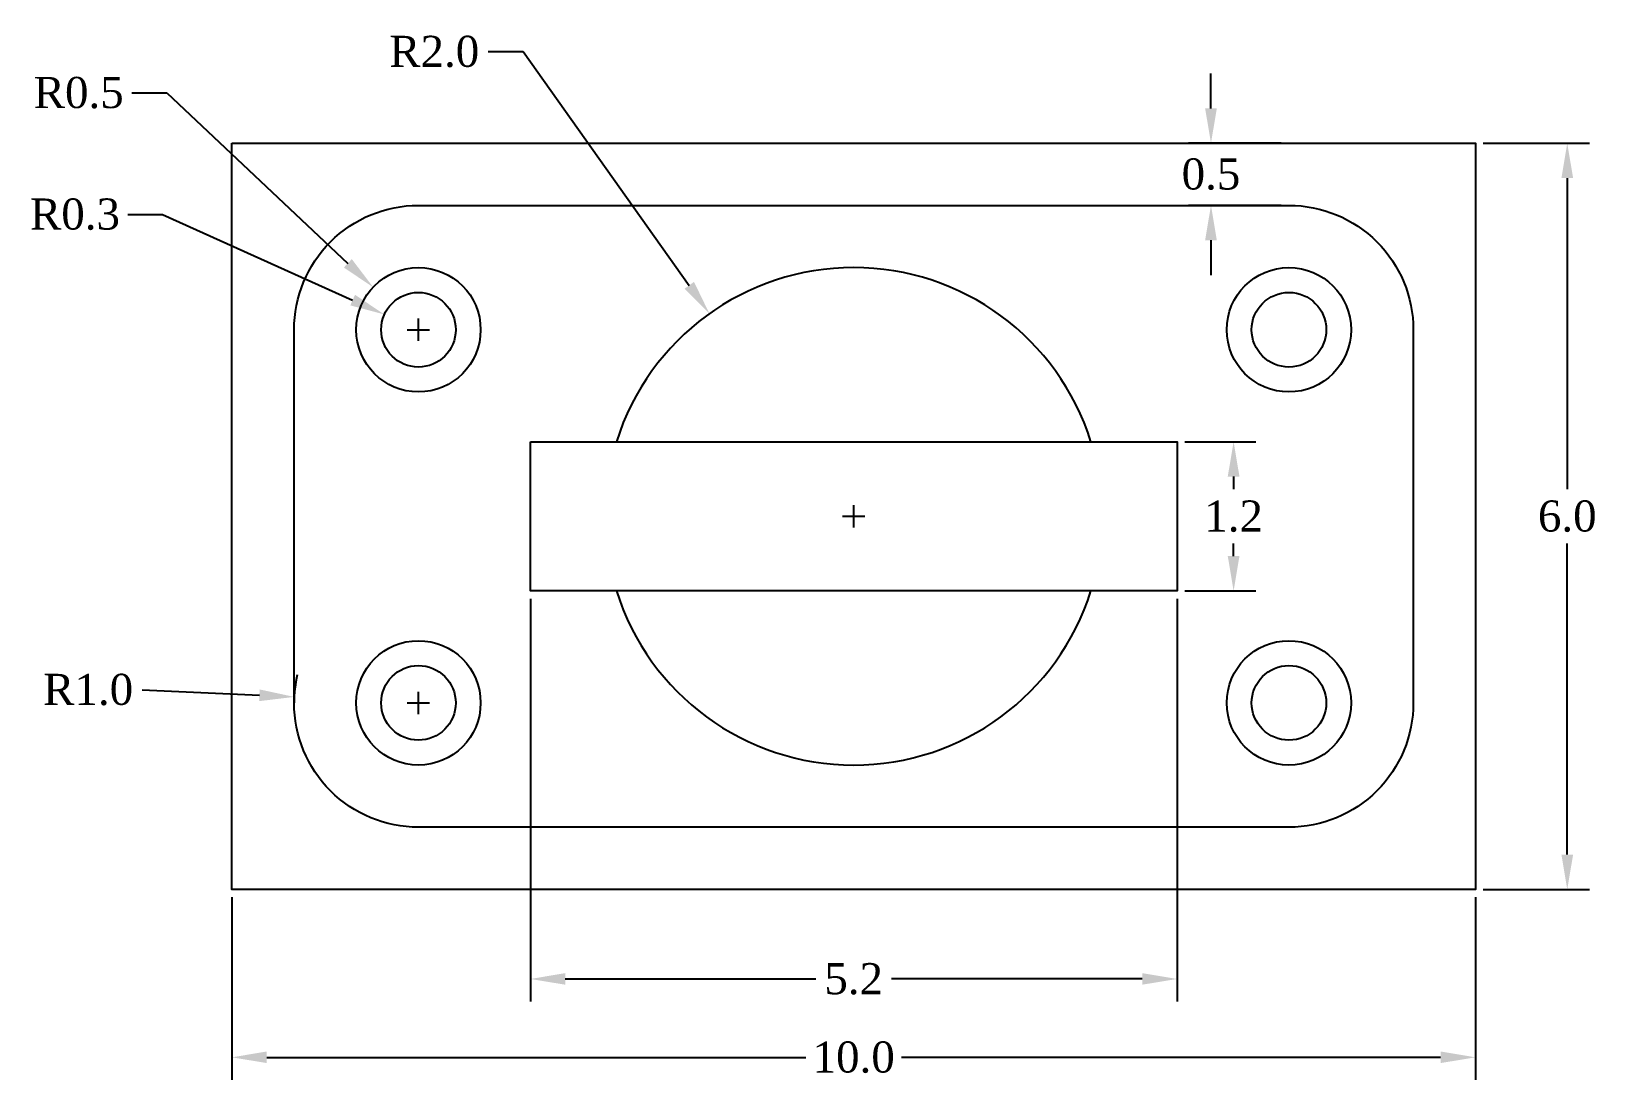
# Model space of a CAD drawing. Header units: millimetres. Extents: x 5.6 to 18.2, y 5.5 to 14.
import ezdxf

# ---------------------------------------------------------------- set-up
doc = ezdxf.new("R2010")
doc.units = ezdxf.units.MM
doc.header["$LTSCALE"] = 0.03
doc.layers.add('Dimension', color=71, linetype='Continuous')
doc.styles.get("Standard").update_dxf_attribs({"font": 'times.ttf'})
doc.dimstyles.get("Standard").update_dxf_attribs({"dimtxt": 0.25, "dimasz": 0.28, "dimexe": 0.18, "dimexo": 0.0625, "dimgap": 0.09, "dimtad": 0, "dimtih": 1, "dimtoh": 1, "dimdec": 1, "dimzin": 0, "dimdsep": 46, "dimtxsty": 'Standard', "dimcen": 0.09, "dimadec": 0, "dimazin": 0, "dimtfac": 1, "dimtdec": 1, "dimtofl": 0, "dimtmove": 0, "dimatfit": 3, "dimfxl": 1, "dimtolj": 1, "dimtzin": 0, "dimarcsym": 0})

# ---------------------------------------------------------------- blocks, each defined once
blk = doc.blocks.new('*D2')
at = {"layer": 'Dimension', "color": 0, "lineweight": -2, "ltscale": 0.03, "transparency": 16777216}
for p, q in [((6.382, 12.494), (6.662, 12.494)), ((6.662, 12.494), (8.19, 11.804)), ((8.719, 11.476), (8.719, 11.656)), ((8.629, 11.566), (8.809, 11.566))]:
    blk.add_line(p, q, dxfattribs=at)
at = {"layer": 'Dimension', "color": 0, "ltscale": 0.03, "transparency": 16777216}
blk.add_solid([(8.209, 11.847), (8.171, 11.762), (8.445, 11.689)], dxfattribs=at)
at = {"layer": 'Dimension', "color": 0, "ltscale": 0.03, "transparency": 16777216, "insert": (5.957, 12.494), "char_height": 0.25, "attachment_point": 5}
blk.add_mtext('\\A1;R0.3', dxfattribs=at)
blk = doc.blocks.new('*D3')
at = {"layer": 'Dimension', "color": 0, "lineweight": -2, "ltscale": 0.03, "transparency": 16777216}
for p, q in [((6.415, 13.471), (6.695, 13.471)), ((6.695, 13.471), (8.151, 12.1)), ((8.719, 11.476), (8.719, 11.656)), ((8.629, 11.566), (8.809, 11.566))]:
    blk.add_line(p, q, dxfattribs=at)
at = {"layer": 'Dimension', "color": 0, "ltscale": 0.03, "transparency": 16777216}
blk.add_solid([(8.183, 12.134), (8.119, 12.066), (8.355, 11.908)], dxfattribs=at)
at = {"layer": 'Dimension', "color": 0, "ltscale": 0.03, "transparency": 16777216, "insert": (5.987, 13.471), "char_height": 0.25, "attachment_point": 5}
blk.add_mtext('\\A1;R0.5', dxfattribs=at)
blk = doc.blocks.new('*D4')
at = {"layer": 'Dimension', "color": 0, "lineweight": -2, "ltscale": 0.03, "transparency": 16777216}
for p, q in [((9.28, 13.802), (9.56, 13.802)), ((9.56, 13.802), (10.897, 11.923)), ((12.219, 9.976), (12.219, 10.156)), ((12.129, 10.066), (12.309, 10.066))]:
    blk.add_line(p, q, dxfattribs=at)
at = {"layer": 'Dimension', "color": 0, "ltscale": 0.03, "transparency": 16777216}
blk.add_solid([(10.935, 11.951), (10.859, 11.896), (11.059, 11.695)], dxfattribs=at)
at = {"layer": 'Dimension', "color": 0, "ltscale": 0.03, "transparency": 16777216, "insert": (8.846, 13.802), "char_height": 0.25, "attachment_point": 5}
blk.add_mtext('\\A1;R2.0', dxfattribs=at)
blk = doc.blocks.new('*D5')
at = {"layer": 'Dimension', "color": 0, "lineweight": -2, "ltscale": 0.03, "transparency": 16777216}
for p, q in [((6.497, 8.672), (7.44, 8.627)), ((8.629, 8.566), (8.809, 8.566)), ((8.719, 8.476), (8.719, 8.656))]:
    blk.add_line(p, q, dxfattribs=at)
blk.add_arc((8.719, 8.566), 1, 166.948, 180, dxfattribs=at)
at = {"layer": 'Dimension', "color": 0, "ltscale": 0.03, "transparency": 16777216}
blk.add_solid([(7.442, 8.674), (7.438, 8.58), (7.72, 8.614)], dxfattribs=at)
at = {"layer": 'Dimension', "color": 0, "ltscale": 0.03, "transparency": 16777216, "insert": (6.063, 8.672), "char_height": 0.25, "attachment_point": 5}
blk.add_mtext('\\A1;R1.0', dxfattribs=at)
blk = doc.blocks.new('*D6')
at = {"layer": 'Dimension', "color": 0, "lineweight": -2, "ltscale": 0.03, "transparency": 16777216}
for p, q in [((17.281, 13.066), (18.137, 13.066)), ((17.957, 12.786), (17.957, 10.283)), ((17.957, 7.346), (17.957, 9.848)), ((17.281, 7.066), (18.137, 7.066))]:
    blk.add_line(p, q, dxfattribs=at)
at = {"layer": 'Dimension', "color": 0, "ltscale": 0.03, "transparency": 16777216}
for points in [[(17.91, 12.786), (18.004, 12.786), (17.957, 13.066)], [(17.91, 7.346), (18.004, 7.346), (17.957, 7.066)]]:
    blk.add_solid(points, dxfattribs=at)
at = {"layer": 'Dimension', "color": 0, "ltscale": 0.03, "transparency": 16777216, "insert": (17.957, 10.066), "char_height": 0.25, "attachment_point": 5}
blk.add_mtext('\\A1;6.0', dxfattribs=at)
blk = doc.blocks.new('*D7')
at = {"layer": 'Dimension', "color": 0, "lineweight": -2, "ltscale": 0.03, "transparency": 16777216}
for p, q in [((7.219, 7.003), (7.219, 5.536)), ((17.219, 7.003), (17.219, 5.536)), ((7.499, 5.716), (11.834, 5.716)), ((16.939, 5.716), (12.603, 5.716))]:
    blk.add_line(p, q, dxfattribs=at)
at = {"layer": 'Dimension', "color": 0, "ltscale": 0.03, "transparency": 16777216}
for points in [[(7.499, 5.763), (7.499, 5.67), (7.219, 5.716)], [(16.939, 5.763), (16.939, 5.67), (17.219, 5.716)]]:
    blk.add_solid(points, dxfattribs=at)
at = {"layer": 'Dimension', "color": 0, "ltscale": 0.03, "transparency": 16777216, "insert": (12.219, 5.716), "char_height": 0.25, "attachment_point": 5}
blk.add_mtext('\\A1;10.0', dxfattribs=at)
blk = doc.blocks.new('*D8')
at = {"layer": 'Dimension', "color": 0, "lineweight": -2, "ltscale": 0.03, "transparency": 16777216}
for p, q in [((14.881, 10.666), (15.454, 10.666)), ((15.274, 10.386), (15.274, 10.283)), ((15.274, 9.746), (15.274, 9.848)), ((14.881, 9.466), (15.454, 9.466))]:
    blk.add_line(p, q, dxfattribs=at)
at = {"layer": 'Dimension', "color": 0, "ltscale": 0.03, "transparency": 16777216}
for points in [[(15.227, 10.386), (15.321, 10.386), (15.274, 10.666)], [(15.227, 9.746), (15.321, 9.746), (15.274, 9.466)]]:
    blk.add_solid(points, dxfattribs=at)
at = {"layer": 'Dimension', "color": 0, "ltscale": 0.03, "transparency": 16777216, "insert": (15.274, 10.066), "char_height": 0.25, "attachment_point": 5}
blk.add_mtext('\\A1;1.2', dxfattribs=at)
blk = doc.blocks.new('*D9')
at = {"layer": 'Dimension', "color": 0, "lineweight": -2, "ltscale": 0.03, "transparency": 16777216}
for p, q in [((9.619, 9.403), (9.619, 6.166)), ((14.819, 9.403), (14.819, 6.166)), ((9.899, 6.346), (11.914, 6.346)), ((14.539, 6.346), (12.523, 6.346))]:
    blk.add_line(p, q, dxfattribs=at)
at = {"layer": 'Dimension', "color": 0, "ltscale": 0.03, "transparency": 16777216}
for points in [[(9.899, 6.393), (9.899, 6.3), (9.619, 6.346)], [(14.539, 6.393), (14.539, 6.3), (14.819, 6.346)]]:
    blk.add_solid(points, dxfattribs=at)
at = {"layer": 'Dimension', "color": 0, "ltscale": 0.03, "transparency": 16777216, "insert": (12.219, 6.346), "char_height": 0.25, "attachment_point": 5}
blk.add_mtext('\\A1;5.2', dxfattribs=at)
blk = doc.blocks.new('*D10')
at = {"layer": 'Dimension', "color": 0, "lineweight": -2, "ltscale": 0.03, "transparency": 16777216}
for p, q in [((15.092, 13.346), (15.092, 13.626)), ((15.656, 13.066), (14.912, 13.066)), ((15.656, 12.566), (14.912, 12.566)), ((15.092, 12.286), (15.092, 12.006))]:
    blk.add_line(p, q, dxfattribs=at)
at = {"layer": 'Dimension', "color": 0, "ltscale": 0.03, "transparency": 16777216}
for points in [[(15.045, 13.346), (15.139, 13.346), (15.092, 13.066)], [(15.045, 12.286), (15.139, 12.286), (15.092, 12.566)]]:
    blk.add_solid(points, dxfattribs=at)
at = {"layer": 'Dimension', "color": 0, "ltscale": 0.03, "transparency": 16777216, "insert": (15.092, 12.816), "char_height": 0.25, "attachment_point": 5}
blk.add_mtext('\\A1;0.5', dxfattribs=at)

msp = doc.modelspace()

# ---------------------------------------------------------------- linework, layer by layer
for points in [[(7.219, 13.066), (17.219, 13.066), (17.219, 7.066), (7.219, 7.066)], [(9.619, 10.666), (14.819, 10.666), (14.819, 9.466), (9.619, 9.466)]]:
    msp.add_lwpolyline(points, close=True)
msp.add_lwpolyline([(8.719, 12.566), (15.719, 12.566, -0.414214), (16.719, 11.566), (16.719, 8.566, -0.414214), (15.719, 7.566), (8.719, 7.566, -0.414214), (7.719, 8.566), (7.719, 11.566, -0.414214)], format="xyb", close=True)
for centre, radius in [((8.719, 11.566), 0.5), ((15.719, 11.566), 0.5), ((8.719, 11.566), 0.3), ((15.719, 11.566), 0.3), ((8.719, 8.566), 0.5), ((15.719, 8.566), 0.5), ((8.719, 8.566), 0.3), ((15.719, 8.566), 0.3)]:
    msp.add_circle(centre, radius)
for start, end in [(17.4576, 162.5424), (197.4576, 342.5424)]:
    msp.add_arc((12.219, 10.066), 2, start, end)

# ---------------------------------------------------------------- dimensions: what is measured, and where the dimension line sits
at = {"layer": 'Dimension', "ltscale": 0.03, "transparency": 33554687}
for center, mpoint, picture, middle in [((12.219, 10.066), (11.059, 11.695), '*D4', (8.846, 13.802)), ((8.719, 11.566), (8.355, 11.908), '*D3', (5.987, 13.471)), ((8.719, 11.566), (8.445, 11.689), '*D2', (5.957, 12.494)), ((8.719, 8.566), (7.72, 8.614), '*D5', (6.497, 8.672))]:
    dim = msp.add_radius_dim(center=center, mpoint=mpoint, dimstyle='Standard', dxfattribs=at)
    dim.commit()
    dim.dimension.update_dxf_attribs({"geometry": picture, "text_midpoint": middle, "dimtype": 164})
for base, p1, p2, picture, middle in [((15.092, 13.066), (15.719, 12.566), (15.719, 13.066), '*D10', (15.092, 12.816)), ((17.957, 7.066), (17.219, 13.066), (17.219, 7.066), '*D6', (17.957, 10.066)), ((15.274, 9.466), (14.819, 10.666), (14.819, 9.466), '*D8', (15.274, 10.066))]:
    dim = msp.add_linear_dim(base=base, p1=p1, p2=p2, angle=90, dimstyle='Standard', dxfattribs=at)
    dim.commit()
    dim.dimension.update_dxf_attribs({"geometry": picture, "text_midpoint": middle})
for base, p1, p2, picture, middle in [((14.819, 6.346), (9.619, 9.466), (14.819, 9.466), '*D9', (12.219, 6.346)), ((17.219, 5.716), (7.219, 7.066), (17.219, 7.066), '*D7', (12.219, 5.716))]:
    dim = msp.add_linear_dim(base=base, p1=p1, p2=p2, dimstyle='Standard', dxfattribs=at)
    dim.commit()
    dim.dimension.update_dxf_attribs({"geometry": picture, "text_midpoint": middle, "dimtype": 160})

doc.saveas('drawing.dxf')
